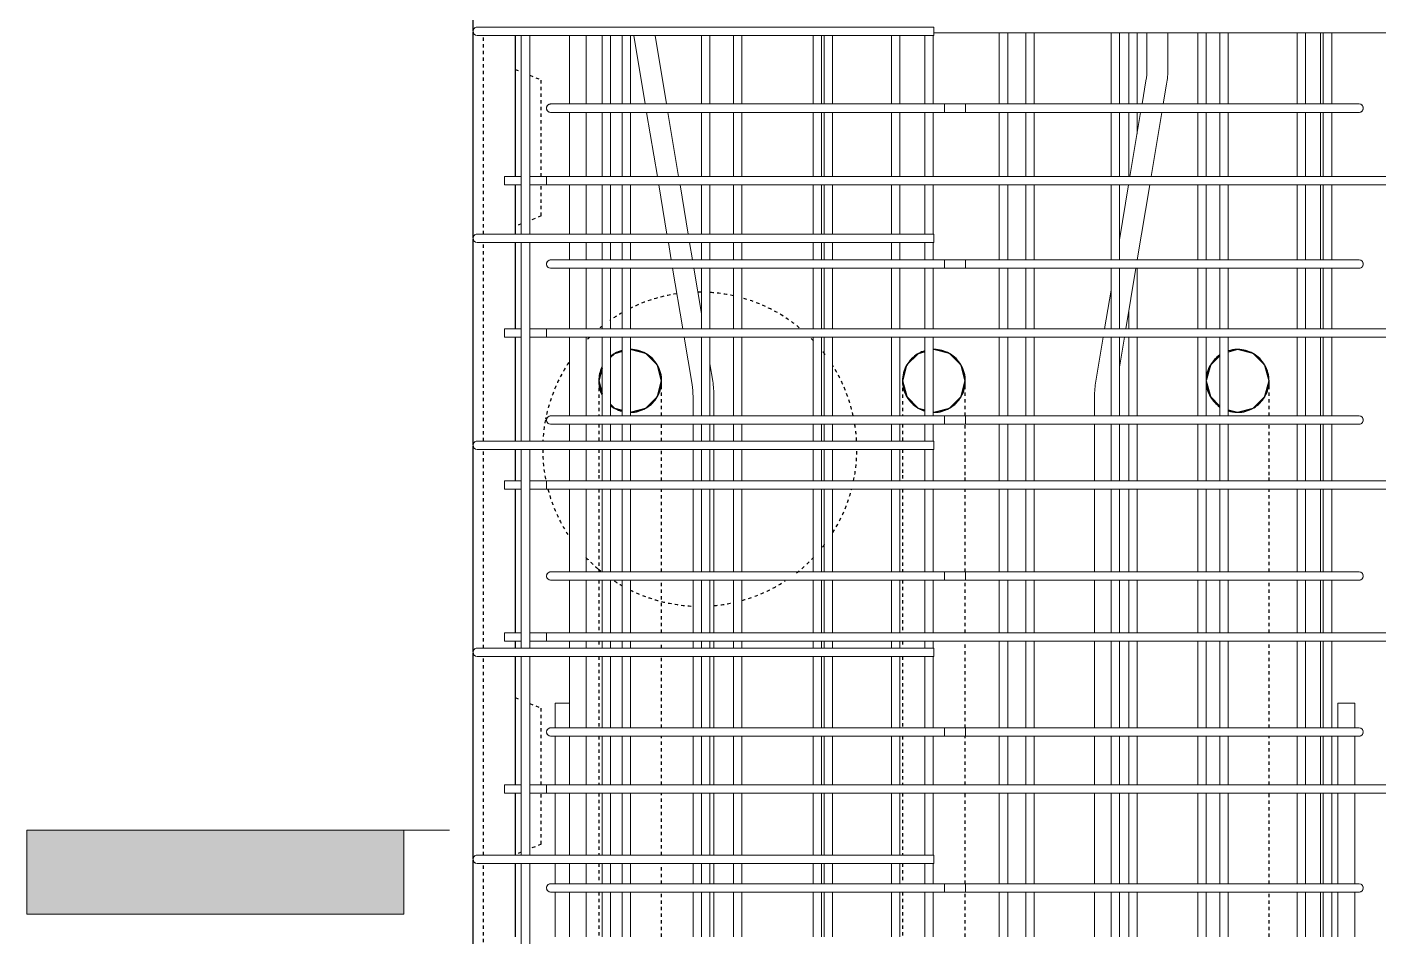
# Model space of a CAD drawing. Header units: millimetres. Extents: x -14563 to 6741, y -2784 to 21137.
# Drawn here: x -13320 to -12029, y -776 to 93 of the extents above; entities that cross this region are included whole.
import ezdxf

# ---------------------------------------------------------------- set-up
doc = ezdxf.new("R2010")
doc.units = ezdxf.units.MM
doc.linetypes.add('Dash', pattern=[6.36, 3.18, -3.18])
for name, color, linetype, lineweight in [('A-WALL', 113, 'Continuous', 25), ('A-WALL-HDLN', 110, 'Dash', 25), ('G-ANNO-SYMB', 111, 'Continuous', 9), ('S-RBAR', 171, 'Continuous', 18)]:
    doc.layers.add(name, color=color, linetype=linetype, lineweight=lineweight)

# ---------------------------------------------------------------- blocks, each defined once
blk = doc.blocks.new('Detail View - M_Section Tail - Filled Horizontal-14034-Elevation Front Copy 1')
at = {"layer": 'G-ANNO-SYMB'}
blk.add_hatch(color=256, dxfattribs=at).paths.add_polyline_path([(-11772.8, -1498), (-11692.8, -1498), (-11692.8, -1858), (-11772.8, -1858)])
for p, q in [((-11772.8, -1498), (-11772.8, -1858)), ((-11692.8, -1498), (-11772.8, -1498)), ((-11692.8, -1858), (-11692.8, -1498)), ((-11772.8, -1858), (-11692.8, -1858))]:
    blk.add_line(p, q, dxfattribs=at)

msp = doc.modelspace()

# ---------------------------------------------------------------- linework, layer by layer
at = {"layer": 'A-WALL'}
for p, q in [((-12893.80383, 89.45176), (-12893.80383, 286.17324)), ((-12893.80383, -108.25657), (-12893.80383, 88.4649)), ((-12853.80383, 84.95833), (-12853.80383, -49.9)), ((-12853.80383, -57.9), (-12853.80383, -104.75)), ((-12893.80383, -305.9649), (-12893.80383, -109.24343)), ((-12853.80383, -112.75), (-12853.80383, -195.13333)), ((-12853.80383, -203.13333), (-12853.80383, -302.45833)), ((-12453.80383, -215), (-12454.36728, -215.15138)), ((-12163.80383, -215), (-12172.78988, -217.4142)), ((-12770.5941, -232.95715), (-12773.80383, -245)), ((-12773.80383, -245), (-12770.5941, -256.94712)), ((-12454.36728, -274.84982), (-12453.80383, -275)), ((-12172.78988, -272.60499), (-12163.80383, -275)), ((-12893.80383, -503.67324), (-12893.80383, -306.95176)), ((-12853.80383, -310.45833), (-12853.80383, -340.36667)), ((-12853.80383, -348.36667), (-12853.80383, -485.6)), ((-12853.80383, -493.6), (-12853.80383, -500.16667)), ((-12893.80383, -701.38157), (-12893.80383, -504.6601)), ((-12853.80383, -508.16667), (-12853.80383, -630.83333)), ((-12853.80383, -638.83333), (-12853.80383, -697.875)), ((-12893.80383, -899.0899), (-12893.80383, -702.36843)), ((-12853.80383, -705.875), (-12853.80383, -776.06667))]:
    msp.add_line(p, q, dxfattribs=at)
at = {"layer": 'A-WALL', "flags": 128}
for points in [[(-12751.44469, -217.0528), (-12758.83834, -219.03919), (-12762.5941, -222.80996)], [(-12713.80383, -245), (-12717.84302, -229.96549), (-12728.87292, -218.97947), (-12743.44469, -215.09572)], [(-12462.36728, -217.30067), (-12468.83834, -219.03919), (-12479.82436, -230.06909), (-12483.80383, -245)], [(-12423.80383, -245), (-12427.84302, -229.96549), (-12438.87292, -218.97947), (-12453.80383, -215)], [(-12133.80383, -245), (-12137.84302, -229.96549), (-12148.87292, -218.97947), (-12163.80383, -215)], [(-12180.78988, -220.99852), (-12189.82436, -230.06909), (-12193.71654, -244.67248)], [(-12743.44469, -274.90351), (-12728.76932, -270.96081), (-12717.7833, -259.93091), (-12713.80383, -245)], [(-12713.80383, -250.06082), (-12713.80383, -245.13838), (-12713.80383, -245)], [(-12483.80383, -245), (-12479.76464, -260.03451), (-12468.73474, -271.02053), (-12462.36728, -272.71762)], [(-12453.80383, -275), (-12438.76932, -270.96081), (-12427.7833, -259.93091), (-12423.80383, -245)], [(-12423.80383, -250.06082), (-12423.80383, -245.13838), (-12423.80383, -245)], [(-12163.80383, -275), (-12148.76932, -270.96081), (-12137.7833, -259.93091), (-12133.80383, -245)], [(-12133.80383, -250.06082), (-12133.80383, -245.13838), (-12133.80383, -245)], [(-12193.71654, -245.32492), (-12189.76464, -260.03451), (-12180.78988, -268.97357)], [(-12762.5941, -267.17652), (-12758.73474, -271.02053), (-12751.44469, -272.96351)]]:
    msp.add_lwpolyline(points, dxfattribs=at)
at = {"layer": 'A-WALL'}
for centre, start, end in [((-12743.80383, -245), 120.83030229, 129.15052516), ((-12743.80383, -245), 105, 119.42229601), ((-12743.80383, -245), 61.01869337, 89.30620178), ((-12743.80383, -245), 30.83105155, 59.6045335), ((-12453.80383, -245), 120.83030229, 149.6053058), ((-12453.80383, -245), 106.65619028, 119.42229601), ((-12453.80383, -245), 90.72252687, 91.08851043), ((-12453.80383, -245), 61.01869337, 89.26639009), ((-12453.80383, -245), 30.83105155, 59.6045335), ((-12163.80383, -245), 90.72252687, 107.53227696), ((-12163.80383, -245), 61.01869337, 89.26639009), ((-12163.80383, -245), 30.83105155, 59.6045335), ((-12743.80383, -245), 154.05158202, 179.61937532), ((-12743.80383, -245), 0.3777518, 29.77056829), ((-12453.80383, -245), 150.6727618, 179.61937532), ((-12453.80383, -245), 0.3777518, 29.77056829), ((-12163.80383, -245), 150.6727618, 178.71906735), ((-12163.80383, -245), 124.79473751, 149.6053058), ((-12163.80383, -245), 0.3777518, 29.77056829), ((-12743.80383, -245), 180.42457698, 205.94841798), ((-12743.80383, -245), 330.71898335, 359.57221129), ((-12453.80383, -245), 180.42457698, 209.72326815), ((-12453.80383, -245), 330.71898335, 359.57221129), ((-12163.80383, -245), 330.71898335, 359.57221129), ((-12163.80383, -245), 181.28093265, 209.72326815), ((-12743.80383, -245), 230.84947484, 239.62313313), ((-12743.80383, -245), 300.81202935, 329.6241405), ((-12453.80383, -245), 210.81300667, 239.62313313), ((-12453.80383, -245), 300.81202935, 329.6241405), ((-12163.80383, -245), 210.81300667, 235.20526249), ((-12163.80383, -245), 300.81202935, 329.6241405), ((-12743.80383, -245), 241.01713814, 255), ((-12743.80383, -245), 270.69379822, 299.42390155), ((-12453.80383, -245), 241.01713814, 253.34380972), ((-12453.80383, -245), 268.91148957, 269.26797703), ((-12453.80383, -245), 270.72093746, 299.42390155), ((-12163.80383, -245), 252.46772304, 269.26797703), ((-12163.80383, -245), 270.72093746, 299.42390155)]:
    msp.add_arc(centre, 30, start, end, dxfattribs=at)
at = {"layer": 'A-WALL-HDLN'}
for p, q in [((-12883.80125, -104.75), (-12883.80125, 84.95833)), ((-12853.75422, 52.48016), (-12847.80383, 50.1)), ((-12839.80383, 46.9), (-12828.80383, 42.5)), ((-12828.80383, -49.9), (-12828.80383, 42.5)), ((-12828.80383, -87.5), (-12828.80383, -57.9)), ((-12828.80383, -87.5), (-12839.80383, -91.9)), ((-12847.80383, -95.1), (-12853.75422, -97.48016)), ((-12883.80125, -302.45833), (-12883.80125, -112.75)), ((-12773.80383, -286.42424), (-12773.80383, -302.45833)), ((-12713.80383, -302.45833), (-12713.80383, -286.42424)), ((-12483.80383, -286.42424), (-12483.80383, -302.45833)), ((-12883.80125, -500.16667), (-12883.80125, -310.45833)), ((-12713.80383, -340.36667), (-12713.80383, -310.45833)), ((-12773.80383, -335), (-12773.80383, -340.36667)), ((-12483.80383, -335), (-12483.80383, -340.36667)), ((-12423.80383, -340.36667), (-12423.80383, -335)), ((-12133.80383, -340.36667), (-12133.80383, -335)), ((-12773.80383, -348.36667), (-12773.80383, -427.36364)), ((-12713.80383, -427.36364), (-12713.80383, -348.36667)), ((-12483.80383, -348.36667), (-12483.80383, -427.36364)), ((-12423.80383, -427.36364), (-12423.80383, -348.36667)), ((-12133.80383, -427.36364), (-12133.80383, -348.36667)), ((-12773.80383, -435.36364), (-12773.80383, -485.6)), ((-12713.80383, -485.6), (-12713.80383, -435.36364)), ((-12483.80383, -435.36364), (-12483.80383, -485.6)), ((-12423.80383, -485.6), (-12423.80383, -435.36364)), ((-12133.80383, -485.6), (-12133.80383, -435.36364)), ((-12773.80383, -493.6), (-12773.80383, -500.16667)), ((-12713.80383, -500.16667), (-12713.80383, -493.6)), ((-12483.80383, -493.6), (-12483.80383, -500.16667)), ((-12423.80383, -576.30303), (-12423.80383, -493.6)), ((-12133.80383, -576.30303), (-12133.80383, -493.6)), ((-12883.80125, -697.875), (-12883.80125, -508.16667)), ((-12773.80383, -508.16667), (-12773.80383, -576.30303)), ((-12713.80383, -576.30303), (-12713.80383, -508.16667)), ((-12483.80383, -508.16667), (-12483.80383, -576.30303)), ((-12853.75422, -547.51984), (-12847.80383, -549.9)), ((-12839.80383, -553.1), (-12828.80383, -557.5)), ((-12828.80383, -630.83333), (-12828.80383, -557.5)), ((-12773.80383, -584.30303), (-12773.80383, -630.83333)), ((-12713.80383, -630.83333), (-12713.80383, -584.30303)), ((-12483.80383, -584.30303), (-12483.80383, -630.83333)), ((-12423.80383, -630.83333), (-12423.80383, -584.30303)), ((-12133.80383, -630.83333), (-12133.80383, -584.30303)), ((-12828.80383, -687.5), (-12828.80383, -638.83333)), ((-12773.80383, -638.83333), (-12773.80383, -697.875)), ((-12713.80383, -697.875), (-12713.80383, -638.83333)), ((-12483.80383, -638.83333), (-12483.80383, -697.875)), ((-12423.80383, -725.24242), (-12423.80383, -638.83333)), ((-12133.80383, -725.24242), (-12133.80383, -638.83333)), ((-12847.80383, -695.1), (-12853.75422, -697.48016)), ((-12828.80383, -687.5), (-12839.80383, -691.9)), ((-12883.80125, -895.58333), (-12883.80125, -705.875)), ((-12773.80383, -705.875), (-12773.80383, -725.24242)), ((-12713.80383, -725.24242), (-12713.80383, -705.875)), ((-12483.80383, -705.875), (-12483.80383, -725.24242)), ((-12773.80383, -733.24242), (-12773.80383, -776.06667)), ((-12713.80383, -776.06667), (-12713.80383, -733.24242)), ((-12483.80383, -733.24242), (-12483.80383, -776.06667)), ((-12423.80383, -776.06667), (-12423.80383, -733.24242)), ((-12133.80383, -776.06667), (-12133.80383, -733.24242))]:
    msp.add_line(p, q, dxfattribs=at)
at = {"layer": 'A-WALL-HDLN', "flags": 128}
for points in [[(-12773.80383, -245.38007), (-12773.80383, -249.10169), (-12773.80383, -261.03291), (-12773.80383, -278.42424)], [(-12713.80383, -278.42424), (-12713.80383, -263.98882), (-12713.80383, -250.72272), (-12713.80383, -250.06314)], [(-12483.80383, -245.38007), (-12483.80383, -249.10169), (-12483.80383, -261.03291), (-12483.80383, -278.42424)], [(-12423.80383, -278.42424), (-12423.80383, -263.98882), (-12423.80383, -250.72272), (-12423.80383, -250.06314)], [(-12133.80383, -278.42424), (-12133.80383, -263.98882), (-12133.80383, -250.72272), (-12133.80383, -250.06314)], [(-12423.80383, -335), (-12423.80383, -308.13961), (-12423.80383, -286.42424)], [(-12133.80383, -335), (-12133.80383, -308.13961), (-12133.80383, -286.42424)], [(-12773.80383, -310.45833), (-12773.80383, -330.01104), (-12773.80383, -335)], [(-12483.80383, -310.45833), (-12483.80383, -330.01104), (-12483.80383, -335)]]:
    msp.add_lwpolyline(points, dxfattribs=at)
at = {"layer": 'A-WALL-HDLN'}
for start, end in [(98.34886564, 116.29030474), (90, 90.68307255), (89.37771273, 90), (77.51783709, 86.28675009), (50.68055713, 74.38496053), (119.60731623, 124.92612048), (128.78886217, 129.31944287), (134.35346586, 136.47625289), (43.59518774, 45.64653414), (37.07183284, 38.56116475), (146.54429887, 168.85791136), (12.28756996, 32.03780985), (169.25791136, 176.99848969), (3.00151031, 9.19660732), (180.08945233, 191.64514497), (348.35485503, 359.91054767), (194.73610761, 213.45570113), (327.96219015, 345.26389239), (321.43883525, 322.92816716), (223.52374711, 229.63739034), (229.68529739, 231.21113783), (308.03366381, 316.40481226), (237.00035919, 240.39268377), (285.61503947, 302.99964081), (243.70969526, 255.91229355), (255.95062873, 267.52257106), (275.24997767, 282.48216291)]:
    msp.add_arc((-12677.39177, -310.22681), 150, start, end, dxfattribs=at)
at = {"layer": 'G-ANNO-SYMB'}
msp.add_line((-12916.41738, -674.17605), (-12959.78395, -674.17605), dxfattribs=at)
at = {"layer": 'S-RBAR'}
for p, q in [((-12889.86879, 92.95833), (-12869.86879, 92.95833)), ((-12453.86675, 92.95833), (-12869.86879, 92.95833)), ((-12453.86675, 92.95833), (-12453.86675, 84.95833)), ((-12889.86879, 84.95833), (-12869.86879, 84.95833)), ((-12453.86675, 84.95833), (-12869.86879, 84.95833)), ((-12847.80383, -104.75), (-12847.80383, 84.95833)), ((-12839.80383, -104.75), (-12839.80383, 84.95833)), ((-12801.80383, 19.45455), (-12801.80383, 84.95833)), ((-12785.80383, 19.45455), (-12785.80383, 84.95833)), ((-12770.5941, 19.45455), (-12770.5941, 84.95833)), ((-12762.5941, 19.45455), (-12762.5941, 84.95833)), ((-12751.44469, 19.45455), (-12751.44469, 84.95833)), ((-12743.44469, 19.45455), (-12743.44469, 84.95833)), ((-12740.33855, 84.95833), (-12729.42125, 19.45455)), ((-12720.06268, 84.95833), (-12709.14538, 19.45455)), ((-12675.78117, 19.45455), (-12675.78117, 84.95833)), ((-12667.78117, 19.45455), (-12667.78117, 84.95833)), ((-12645.08556, 19.45455), (-12645.08556, 84.95833)), ((-12637.08556, 19.45455), (-12637.08556, 84.95833)), ((-12569.09325, 19.45455), (-12569.09325, 84.95833)), ((-12561.09325, 19.45455), (-12561.09325, 84.95833)), ((-12558.72642, 19.45455), (-12558.72642, 84.95833)), ((-12550.72642, 19.45455), (-12550.72642, 84.95833)), ((-12494.28032, 19.45455), (-12494.28032, 84.95833)), ((-12486.28032, 19.45455), (-12486.28032, 84.95833)), ((-12462.36728, 19.45455), (-12462.36728, 84.95833)), ((-12454.36728, 19.45455), (-12454.36728, 84.95833)), ((-11965.80383, 87.33333), (-12453.86675, 87.33333)), ((-12391.34239, 19.45455), (-12391.34239, 87.33333)), ((-12383.34239, 19.45455), (-12383.34239, 87.33333)), ((-12366.00815, 19.45455), (-12366.00815, 87.33333)), ((-12358.00815, 19.45455), (-12358.00815, 87.33333)), ((-12284.65446, 19.45455), (-12284.65446, 87.33333)), ((-12276.65446, 19.45455), (-12276.65446, 87.33333)), ((-12267.75631, 19.45455), (-12267.75631, 87.33333)), ((-12259.75631, 19.45455), (-12259.75631, 87.33333)), ((-12250.36633, 87.33333), (-12250.36633, 53.19863)), ((-12230.36633, 87.33333), (-12230.36633, 53.19863)), ((-12201.71654, 19.45455), (-12201.71654, 87.33333)), ((-12193.71654, 19.45455), (-12193.71654, 87.33333)), ((-12180.78988, 19.45455), (-12180.78988, 87.33333)), ((-12172.78988, 19.45455), (-12172.78988, 87.33333)), ((-12106.90361, 19.45455), (-12106.90361, 87.33333)), ((-12098.90361, 19.45455), (-12098.90361, 87.33333)), ((-12084.55383, 19.45455), (-12084.55383, 87.33333)), ((-12081.93074, 19.45455), (-12081.93074, 87.33333)), ((-12073.93074, 19.45455), (-12073.93074, 87.33333)), ((-12251.31876, 41.6907), (-12255.02478, 19.45455)), ((-12231.59088, 38.40272), (-12234.74891, 19.45455)), ((-12819.76423, 19.45455), (-12783.76423, 19.45455)), ((-12423.76423, 19.45455), (-12783.76423, 19.45455)), ((-12443.80383, 19.45455), (-12083.80383, 19.45455)), ((-12443.80383, 11.45455), (-12443.80383, 19.45455)), ((-12423.76423, 19.45455), (-12423.76423, 11.45455)), ((-12047.80383, 19.45455), (-12083.80383, 19.45455)), ((-12819.76423, 11.45455), (-12783.76423, 11.45455)), ((-12801.80383, -49.9), (-12801.80383, 11.45455)), ((-12785.80383, -49.9), (-12785.80383, 11.45455)), ((-12423.76423, 11.45455), (-12783.76423, 11.45455)), ((-12770.5941, -49.9), (-12770.5941, 11.45455)), ((-12762.5941, -49.9), (-12762.5941, 11.45455)), ((-12751.44469, -49.9), (-12751.44469, 11.45455)), ((-12743.44469, -49.9), (-12743.44469, 11.45455)), ((-12728.08792, 11.45455), (-12717.86216, -49.9)), ((-12707.81205, 11.45455), (-12697.58629, -49.9)), ((-12675.78117, -49.9), (-12675.78117, 11.45455)), ((-12667.78117, -49.9), (-12667.78117, 11.45455)), ((-12645.08556, -49.9), (-12645.08556, 11.45455)), ((-12637.08556, -49.9), (-12637.08556, 11.45455)), ((-12569.09325, -49.9), (-12569.09325, 11.45455)), ((-12561.09325, -49.9), (-12561.09325, 11.45455)), ((-12558.72642, -49.9), (-12558.72642, 11.45455)), ((-12550.72642, -49.9), (-12550.72642, 11.45455)), ((-12494.28032, -49.9), (-12494.28032, 11.45455)), ((-12486.28032, -49.9), (-12486.28032, 11.45455)), ((-12462.36728, -49.9), (-12462.36728, 11.45455)), ((-12454.36728, -49.9), (-12454.36728, 11.45455)), ((-12443.80383, 11.45455), (-12083.80383, 11.45455)), ((-12391.34239, -49.9), (-12391.34239, 11.45455)), ((-12383.34239, -49.9), (-12383.34239, 11.45455)), ((-12366.00815, -49.9), (-12366.00815, 11.45455)), ((-12358.00815, -49.9), (-12358.00815, 11.45455)), ((-12284.65446, -49.9), (-12284.65446, 11.45455)), ((-12276.65446, -49.9), (-12276.65446, 11.45455)), ((-12267.75631, -49.9), (-12267.75631, 11.45455)), ((-12256.35811, 11.45455), (-12266.58387, -49.9)), ((-12259.75631, -8.93465), (-12259.75631, 11.45455)), ((-12236.08224, 11.45455), (-12246.308, -49.9)), ((-12201.71654, -49.9), (-12201.71654, 11.45455)), ((-12193.71654, -49.9), (-12193.71654, 11.45455)), ((-12180.78988, -49.9), (-12180.78988, 11.45455)), ((-12172.78988, -49.9), (-12172.78988, 11.45455)), ((-12106.90361, -49.9), (-12106.90361, 11.45455)), ((-12098.90361, -49.9), (-12098.90361, 11.45455)), ((-12084.55383, -49.9), (-12084.55383, 11.45455)), ((-12047.80383, 11.45455), (-12083.80383, 11.45455)), ((-12081.93074, -49.9), (-12081.93074, 11.45455)), ((-12073.93074, -49.9), (-12073.93074, 11.45455)), ((-12847.80383, -49.9), (-12863.80383, -49.9)), ((-12863.80383, -49.9), (-12863.80383, -57.9)), ((-12823.80383, -49.9), (-12839.80383, -49.9)), ((-11956.20983, -49.9), (-12823.80383, -49.9)), ((-12823.80383, -49.9), (-12823.80383, -57.9)), ((-12847.80383, -57.9), (-12863.80383, -57.9)), ((-12823.80383, -57.9), (-12839.80383, -57.9)), ((-11954.87649, -57.9), (-12823.80383, -57.9)), ((-12801.80383, -104.75), (-12801.80383, -57.9)), ((-12785.80383, -104.75), (-12785.80383, -57.9)), ((-12770.5941, -104.75), (-12770.5941, -57.9)), ((-12762.5941, -104.75), (-12762.5941, -57.9)), ((-12751.44469, -104.75), (-12751.44469, -57.9)), ((-12743.44469, -104.75), (-12743.44469, -57.9)), ((-12716.52883, -57.9), (-12708.7205, -104.75)), ((-12696.25295, -57.9), (-12688.44462, -104.75)), ((-12675.78117, -104.75), (-12675.78117, -57.9)), ((-12667.78117, -104.75), (-12667.78117, -57.9)), ((-12645.08556, -104.75), (-12645.08556, -57.9)), ((-12637.08556, -104.75), (-12637.08556, -57.9)), ((-12569.09325, -104.75), (-12569.09325, -57.9)), ((-12561.09325, -104.75), (-12561.09325, -57.9)), ((-12558.72642, -104.75), (-12558.72642, -57.9)), ((-12550.72642, -104.75), (-12550.72642, -57.9)), ((-12494.28032, -104.75), (-12494.28032, -57.9)), ((-12486.28032, -104.75), (-12486.28032, -57.9)), ((-12462.36728, -104.75), (-12462.36728, -57.9)), ((-12454.36728, -104.75), (-12454.36728, -57.9)), ((-12391.34239, -129.48485), (-12391.34239, -57.9)), ((-12383.34239, -129.48485), (-12383.34239, -57.9)), ((-12366.00815, -129.48485), (-12366.00815, -57.9)), ((-12358.00815, -129.48485), (-12358.00815, -57.9)), ((-12284.65446, -129.48485), (-12284.65446, -57.9)), ((-12276.65446, -129.48485), (-12276.65446, -57.9)), ((-12267.91721, -57.9), (-12276.65446, -110.32355)), ((-12247.64133, -57.9), (-12259.57214, -129.48485)), ((-12201.71654, -129.48485), (-12201.71654, -57.9)), ((-12193.71654, -129.48485), (-12193.71654, -57.9)), ((-12180.78988, -129.48485), (-12180.78988, -57.9)), ((-12172.78988, -129.48485), (-12172.78988, -57.9)), ((-12106.90361, -129.48485), (-12106.90361, -57.9)), ((-12098.90361, -129.48485), (-12098.90361, -57.9)), ((-12084.55383, -129.48485), (-12084.55383, -57.9)), ((-12081.93074, -129.48485), (-12081.93074, -57.9)), ((-12073.93074, -129.48485), (-12073.93074, -57.9)), ((-12889.86879, -104.75), (-12869.86879, -104.75)), ((-12889.86879, -112.75), (-12869.86879, -112.75)), ((-12453.86675, -104.75), (-12869.86879, -104.75)), ((-12453.86675, -112.75), (-12869.86879, -112.75)), ((-12847.80383, -302.45833), (-12847.80383, -112.75)), ((-12839.80383, -302.45833), (-12839.80383, -112.75)), ((-12801.80383, -129.48485), (-12801.80383, -112.75)), ((-12785.80383, -129.48485), (-12785.80383, -112.75)), ((-12770.5941, -129.48485), (-12770.5941, -112.75)), ((-12762.5941, -129.48485), (-12762.5941, -112.75)), ((-12751.44469, -129.48485), (-12751.44469, -112.75)), ((-12743.44469, -129.48485), (-12743.44469, -112.75)), ((-12707.38716, -112.75), (-12704.59802, -129.48485)), ((-12687.11129, -112.75), (-12684.32215, -129.48485)), ((-12675.78117, -129.48485), (-12675.78117, -112.75)), ((-12667.78117, -129.48485), (-12667.78117, -112.75)), ((-12645.08556, -129.48485), (-12645.08556, -112.75)), ((-12637.08556, -129.48485), (-12637.08556, -112.75)), ((-12569.09325, -129.48485), (-12569.09325, -112.75)), ((-12561.09325, -129.48485), (-12561.09325, -112.75)), ((-12558.72642, -129.48485), (-12558.72642, -112.75)), ((-12550.72642, -129.48485), (-12550.72642, -112.75)), ((-12494.28032, -129.48485), (-12494.28032, -112.75)), ((-12486.28032, -129.48485), (-12486.28032, -112.75)), ((-12462.36728, -129.48485), (-12462.36728, -112.75)), ((-12454.36728, -129.48485), (-12454.36728, -112.75)), ((-12453.86675, -104.75), (-12453.86675, -112.75)), ((-12819.76423, -129.48485), (-12783.76423, -129.48485)), ((-12819.76423, -137.48485), (-12783.76423, -137.48485)), ((-12801.80383, -195.13333), (-12801.80383, -137.48485)), ((-12785.80383, -195.13333), (-12785.80383, -137.48485)), ((-12423.76423, -129.48485), (-12783.76423, -129.48485)), ((-12423.76423, -137.48485), (-12783.76423, -137.48485)), ((-12770.5941, -195.13333), (-12770.5941, -137.48485)), ((-12762.5941, -195.13333), (-12762.5941, -137.48485)), ((-12751.44469, -195.13333), (-12751.44469, -137.48485)), ((-12743.44469, -195.13333), (-12743.44469, -137.48485)), ((-12703.26469, -137.48485), (-12693.65661, -195.13333)), ((-12682.98881, -137.48485), (-12675.78117, -180.73068)), ((-12675.78117, -195.13333), (-12675.78117, -137.48485)), ((-12667.78117, -195.13333), (-12667.78117, -137.48485)), ((-12645.08556, -195.13333), (-12645.08556, -137.48485)), ((-12637.08556, -195.13333), (-12637.08556, -137.48485)), ((-12569.09325, -195.13333), (-12569.09325, -137.48485)), ((-12561.09325, -195.13333), (-12561.09325, -137.48485)), ((-12558.72642, -195.13333), (-12558.72642, -137.48485)), ((-12550.72642, -195.13333), (-12550.72642, -137.48485)), ((-12494.28032, -195.13333), (-12494.28032, -137.48485)), ((-12486.28032, -195.13333), (-12486.28032, -137.48485)), ((-12462.36728, -195.13333), (-12462.36728, -137.48485)), ((-12454.36728, -195.13333), (-12454.36728, -137.48485)), ((-12443.80383, -129.48485), (-12083.80383, -129.48485)), ((-12443.80383, -137.48485), (-12443.80383, -129.48485)), ((-12443.80383, -137.48485), (-12083.80383, -137.48485)), ((-12423.76423, -129.48485), (-12423.76423, -137.48485)), ((-12391.34239, -195.13333), (-12391.34239, -137.48485)), ((-12383.34239, -195.13333), (-12383.34239, -137.48485)), ((-12366.00815, -195.13333), (-12366.00815, -137.48485)), ((-12358.00815, -195.13333), (-12358.00815, -137.48485)), ((-12284.65446, -195.13333), (-12284.65446, -137.48485)), ((-12276.65446, -195.13333), (-12276.65446, -137.48485)), ((-12260.90547, -137.48485), (-12270.51355, -195.13333)), ((-12259.75631, -195.13333), (-12259.75631, -137.48485)), ((-12201.71654, -195.13333), (-12201.71654, -137.48485)), ((-12193.71654, -195.13333), (-12193.71654, -137.48485)), ((-12180.78988, -195.13333), (-12180.78988, -137.48485)), ((-12172.78988, -195.13333), (-12172.78988, -137.48485)), ((-12106.90361, -195.13333), (-12106.90361, -137.48485)), ((-12098.90361, -195.13333), (-12098.90361, -137.48485)), ((-12084.55383, -195.13333), (-12084.55383, -137.48485)), ((-12047.80383, -129.48485), (-12083.80383, -129.48485)), ((-12047.80383, -137.48485), (-12083.80383, -137.48485)), ((-12081.93074, -195.13333), (-12081.93074, -137.48485)), ((-12073.93074, -195.13333), (-12073.93074, -137.48485)), ((-12284.65446, -158.32355), (-12290.78943, -195.13333)), ((-12267.75631, -195.13333), (-12267.75631, -178.5899)), ((-12847.80383, -195.13333), (-12863.80383, -195.13333)), ((-12863.80383, -195.13333), (-12863.80383, -203.13333)), ((-12847.80383, -203.13333), (-12863.80383, -203.13333)), ((-12823.80383, -195.13333), (-12839.80383, -195.13333)), ((-12823.80383, -203.13333), (-12839.80383, -203.13333)), ((-11932.00427, -195.13333), (-12823.80383, -195.13333)), ((-12823.80383, -195.13333), (-12823.80383, -203.13333)), ((-11930.98009, -203.13333), (-12823.80383, -203.13333)), ((-12801.80383, -278.42424), (-12801.80383, -203.13333)), ((-12785.80383, -278.42424), (-12785.80383, -203.13333)), ((-12770.5941, -278.42424), (-12770.5941, -203.13333)), ((-12762.5941, -278.42424), (-12762.5941, -203.13333)), ((-12751.44469, -278.42424), (-12751.44469, -203.13333)), ((-12743.44469, -278.42424), (-12743.44469, -203.13333)), ((-12692.32327, -203.13333), (-12684.75626, -248.53545)), ((-12675.78117, -278.42424), (-12675.78117, -203.13333)), ((-12667.78117, -278.42424), (-12667.78117, -203.13333)), ((-12645.08556, -278.42424), (-12645.08556, -203.13333)), ((-12637.08556, -278.42424), (-12637.08556, -203.13333)), ((-12569.09325, -278.42424), (-12569.09325, -203.13333)), ((-12561.09325, -278.42424), (-12561.09325, -203.13333)), ((-12558.72642, -278.42424), (-12558.72642, -203.13333)), ((-12550.72642, -278.42424), (-12550.72642, -203.13333)), ((-12494.28032, -278.42424), (-12494.28032, -203.13333)), ((-12486.28032, -278.42424), (-12486.28032, -203.13333)), ((-12462.36728, -278.42424), (-12462.36728, -203.13333)), ((-12454.36728, -278.42424), (-12454.36728, -203.13333)), ((-12391.34239, -278.42424), (-12391.34239, -203.13333)), ((-12383.34239, -278.42424), (-12383.34239, -203.13333)), ((-12366.00815, -278.42424), (-12366.00815, -203.13333)), ((-12358.00815, -278.42424), (-12358.00815, -203.13333)), ((-12292.12276, -203.13333), (-12299.14178, -245.24747)), ((-12284.65446, -278.42424), (-12284.65446, -203.13333)), ((-12276.65446, -278.42424), (-12276.65446, -203.13333)), ((-12271.84689, -203.13333), (-12276.65446, -231.9788)), ((-12267.75631, -278.42424), (-12267.75631, -203.13333)), ((-12259.75631, -278.42424), (-12259.75631, -203.13333)), ((-12201.71654, -278.42424), (-12201.71654, -203.13333)), ((-12193.71654, -278.42424), (-12193.71654, -203.13333)), ((-12180.78988, -278.42424), (-12180.78988, -203.13333)), ((-12172.78988, -278.42424), (-12172.78988, -203.13333)), ((-12106.90361, -278.42424), (-12106.90361, -203.13333)), ((-12098.90361, -278.42424), (-12098.90361, -203.13333)), ((-12084.55383, -278.42424), (-12084.55383, -203.13333)), ((-12081.93074, -278.42424), (-12081.93074, -203.13333)), ((-12073.93074, -278.42424), (-12073.93074, -203.13333)), ((-12667.78117, -228.73068), (-12665.02838, -245.24747)), ((-12683.80383, -260.04338), (-12683.80383, -278.42424)), ((-12663.80383, -260.04338), (-12663.80383, -278.42424)), ((-12300.36633, -260.04338), (-12300.36633, -278.42424)), ((-12819.76423, -278.42424), (-12783.76423, -278.42424)), ((-12423.76423, -278.42424), (-12783.76423, -278.42424)), ((-12443.80383, -278.42424), (-12083.80383, -278.42424)), ((-12443.80383, -286.42424), (-12443.80383, -278.42424)), ((-12423.76423, -278.42424), (-12423.76423, -286.42424)), ((-12047.80383, -278.42424), (-12083.80383, -278.42424)), ((-12819.76423, -286.42424), (-12783.76423, -286.42424)), ((-12801.80383, -302.45833), (-12801.80383, -286.42424)), ((-12785.80383, -302.45833), (-12785.80383, -286.42424)), ((-12423.76423, -286.42424), (-12783.76423, -286.42424)), ((-12770.5941, -302.45833), (-12770.5941, -286.42424)), ((-12762.5941, -302.45833), (-12762.5941, -286.42424)), ((-12751.44469, -302.45833), (-12751.44469, -286.42424)), ((-12743.44469, -302.45833), (-12743.44469, -286.42424)), ((-12683.80383, -286.42424), (-12683.80383, -302.45833)), ((-12675.78117, -302.45833), (-12675.78117, -286.42424)), ((-12667.78117, -302.45833), (-12667.78117, -286.42424)), ((-12663.80383, -286.42424), (-12663.80383, -302.45833)), ((-12645.08556, -302.45833), (-12645.08556, -286.42424)), ((-12637.08556, -302.45833), (-12637.08556, -286.42424)), ((-12569.09325, -302.45833), (-12569.09325, -286.42424)), ((-12561.09325, -302.45833), (-12561.09325, -286.42424)), ((-12558.72642, -302.45833), (-12558.72642, -286.42424)), ((-12550.72642, -302.45833), (-12550.72642, -286.42424)), ((-12494.28032, -302.45833), (-12494.28032, -286.42424)), ((-12486.28032, -302.45833), (-12486.28032, -286.42424)), ((-12462.36728, -302.45833), (-12462.36728, -286.42424)), ((-12454.36728, -302.45833), (-12454.36728, -286.42424)), ((-12443.80383, -286.42424), (-12083.80383, -286.42424)), ((-12391.34239, -340.36667), (-12391.34239, -286.42424)), ((-12383.34239, -340.36667), (-12383.34239, -286.42424)), ((-12366.00815, -340.36667), (-12366.00815, -286.42424)), ((-12358.00815, -340.36667), (-12358.00815, -286.42424)), ((-12300.36633, -286.42424), (-12300.36633, -340.36667)), ((-12284.65446, -340.36667), (-12284.65446, -286.42424)), ((-12276.65446, -340.36667), (-12276.65446, -286.42424)), ((-12267.75631, -340.36667), (-12267.75631, -286.42424)), ((-12259.75631, -340.36667), (-12259.75631, -286.42424)), ((-12201.71654, -340.36667), (-12201.71654, -286.42424)), ((-12193.71654, -340.36667), (-12193.71654, -286.42424)), ((-12180.78988, -340.36667), (-12180.78988, -286.42424)), ((-12172.78988, -340.36667), (-12172.78988, -286.42424)), ((-12106.90361, -340.36667), (-12106.90361, -286.42424)), ((-12098.90361, -340.36667), (-12098.90361, -286.42424)), ((-12084.55383, -340.36667), (-12084.55383, -286.42424)), ((-12047.80383, -286.42424), (-12083.80383, -286.42424)), ((-12081.93074, -340.36667), (-12081.93074, -286.42424)), ((-12073.93074, -340.36667), (-12073.93074, -286.42424)), ((-12889.86879, -302.45833), (-12869.86879, -302.45833)), ((-12453.86675, -302.45833), (-12869.86879, -302.45833)), ((-12453.86675, -302.45833), (-12453.86675, -310.45833)), ((-12889.86879, -310.45833), (-12869.86879, -310.45833)), ((-12453.86675, -310.45833), (-12869.86879, -310.45833)), ((-12847.80383, -500.16667), (-12847.80383, -310.45833)), ((-12839.80383, -500.16667), (-12839.80383, -310.45833)), ((-12801.80383, -340.36667), (-12801.80383, -310.45833)), ((-12785.80383, -340.36667), (-12785.80383, -310.45833)), ((-12770.5941, -340.36667), (-12770.5941, -310.45833)), ((-12762.5941, -340.36667), (-12762.5941, -310.45833)), ((-12751.44469, -340.36667), (-12751.44469, -310.45833)), ((-12743.44469, -340.36667), (-12743.44469, -310.45833)), ((-12683.80383, -310.45833), (-12683.80383, -340.36667)), ((-12675.78117, -340.36667), (-12675.78117, -310.45833)), ((-12667.78117, -340.36667), (-12667.78117, -310.45833)), ((-12663.80383, -310.45833), (-12663.80383, -340.36667)), ((-12645.08556, -340.36667), (-12645.08556, -310.45833)), ((-12637.08556, -340.36667), (-12637.08556, -310.45833)), ((-12569.09325, -340.36667), (-12569.09325, -310.45833)), ((-12561.09325, -340.36667), (-12561.09325, -310.45833)), ((-12558.72642, -340.36667), (-12558.72642, -310.45833)), ((-12550.72642, -340.36667), (-12550.72642, -310.45833)), ((-12494.28032, -340.36667), (-12494.28032, -310.45833)), ((-12486.28032, -340.36667), (-12486.28032, -310.45833)), ((-12462.36728, -340.36667), (-12462.36728, -310.45833)), ((-12454.36728, -340.36667), (-12454.36728, -310.45833)), ((-12847.80383, -340.36667), (-12863.80383, -340.36667)), ((-12863.80383, -340.36667), (-12863.80383, -348.36667)), ((-12847.80383, -348.36667), (-12863.80383, -348.36667)), ((-12823.80383, -340.36667), (-12839.80383, -340.36667)), ((-12823.80383, -348.36667), (-12839.80383, -348.36667)), ((-11914.80698, -340.36667), (-12823.80383, -340.36667)), ((-12823.80383, -340.36667), (-12823.80383, -348.36667)), ((-11913.86418, -348.36667), (-12823.80383, -348.36667)), ((-12801.80383, -427.36364), (-12801.80383, -348.36667)), ((-12785.80383, -427.36364), (-12785.80383, -348.36667)), ((-12770.5941, -427.36364), (-12770.5941, -348.36667)), ((-12762.5941, -427.36364), (-12762.5941, -348.36667)), ((-12751.44469, -427.36364), (-12751.44469, -348.36667)), ((-12743.44469, -427.36364), (-12743.44469, -348.36667)), ((-12683.80383, -348.36667), (-12683.80383, -427.36364)), ((-12675.78117, -427.36364), (-12675.78117, -348.36667)), ((-12667.78117, -427.36364), (-12667.78117, -348.36667)), ((-12663.80383, -348.36667), (-12663.80383, -427.36364)), ((-12645.08556, -427.36364), (-12645.08556, -348.36667)), ((-12637.08556, -427.36364), (-12637.08556, -348.36667)), ((-12569.09325, -427.36364), (-12569.09325, -348.36667)), ((-12561.09325, -427.36364), (-12561.09325, -348.36667)), ((-12558.72642, -427.36364), (-12558.72642, -348.36667)), ((-12550.72642, -427.36364), (-12550.72642, -348.36667)), ((-12494.28032, -427.36364), (-12494.28032, -348.36667)), ((-12486.28032, -427.36364), (-12486.28032, -348.36667)), ((-12462.36728, -427.36364), (-12462.36728, -348.36667)), ((-12454.36728, -427.36364), (-12454.36728, -348.36667)), ((-12391.34239, -427.36364), (-12391.34239, -348.36667)), ((-12383.34239, -427.36364), (-12383.34239, -348.36667)), ((-12366.00815, -427.36364), (-12366.00815, -348.36667)), ((-12358.00815, -427.36364), (-12358.00815, -348.36667)), ((-12300.36633, -348.36667), (-12300.36633, -427.36364)), ((-12284.65446, -427.36364), (-12284.65446, -348.36667)), ((-12276.65446, -427.36364), (-12276.65446, -348.36667)), ((-12267.75631, -427.36364), (-12267.75631, -348.36667)), ((-12259.75631, -427.36364), (-12259.75631, -348.36667)), ((-12201.71654, -427.36364), (-12201.71654, -348.36667)), ((-12193.71654, -427.36364), (-12193.71654, -348.36667)), ((-12180.78988, -427.36364), (-12180.78988, -348.36667)), ((-12172.78988, -427.36364), (-12172.78988, -348.36667)), ((-12106.90361, -427.36364), (-12106.90361, -348.36667)), ((-12098.90361, -427.36364), (-12098.90361, -348.36667)), ((-12084.55383, -427.36364), (-12084.55383, -348.36667)), ((-12081.93074, -427.36364), (-12081.93074, -348.36667)), ((-12073.93074, -427.36364), (-12073.93074, -348.36667)), ((-12819.76423, -427.36364), (-12783.76423, -427.36364)), ((-12819.76423, -435.36364), (-12783.76423, -435.36364)), ((-12801.80383, -485.6), (-12801.80383, -435.36364)), ((-12785.80383, -485.6), (-12785.80383, -435.36364)), ((-12423.76423, -427.36364), (-12783.76423, -427.36364)), ((-12423.76423, -435.36364), (-12783.76423, -435.36364)), ((-12770.5941, -485.6), (-12770.5941, -435.36364)), ((-12762.5941, -485.6), (-12762.5941, -435.36364)), ((-12751.44469, -485.6), (-12751.44469, -435.36364)), ((-12743.44469, -485.6), (-12743.44469, -435.36364)), ((-12683.80383, -435.36364), (-12683.80383, -485.6)), ((-12675.78117, -485.6), (-12675.78117, -435.36364)), ((-12667.78117, -485.6), (-12667.78117, -435.36364)), ((-12663.80383, -435.36364), (-12663.80383, -485.6)), ((-12645.08556, -485.6), (-12645.08556, -435.36364)), ((-12637.08556, -485.6), (-12637.08556, -435.36364)), ((-12569.09325, -485.6), (-12569.09325, -435.36364)), ((-12561.09325, -485.6), (-12561.09325, -435.36364)), ((-12558.72642, -485.6), (-12558.72642, -435.36364)), ((-12550.72642, -485.6), (-12550.72642, -435.36364)), ((-12494.28032, -485.6), (-12494.28032, -435.36364)), ((-12486.28032, -485.6), (-12486.28032, -435.36364)), ((-12462.36728, -485.6), (-12462.36728, -435.36364)), ((-12454.36728, -485.6), (-12454.36728, -435.36364)), ((-12443.80383, -427.36364), (-12083.80383, -427.36364)), ((-12443.80383, -435.36364), (-12443.80383, -427.36364)), ((-12443.80383, -435.36364), (-12083.80383, -435.36364)), ((-12423.76423, -427.36364), (-12423.76423, -435.36364)), ((-12391.34239, -485.6), (-12391.34239, -435.36364)), ((-12383.34239, -485.6), (-12383.34239, -435.36364)), ((-12366.00815, -485.6), (-12366.00815, -435.36364)), ((-12358.00815, -485.6), (-12358.00815, -435.36364)), ((-12300.36633, -435.36364), (-12300.36633, -485.6)), ((-12284.65446, -485.6), (-12284.65446, -435.36364)), ((-12276.65446, -485.6), (-12276.65446, -435.36364)), ((-12267.75631, -485.6), (-12267.75631, -435.36364)), ((-12259.75631, -485.6), (-12259.75631, -435.36364)), ((-12201.71654, -485.6), (-12201.71654, -435.36364)), ((-12193.71654, -485.6), (-12193.71654, -435.36364)), ((-12180.78988, -485.6), (-12180.78988, -435.36364)), ((-12172.78988, -485.6), (-12172.78988, -435.36364)), ((-12106.90361, -485.6), (-12106.90361, -435.36364)), ((-12098.90361, -485.6), (-12098.90361, -435.36364)), ((-12084.55383, -485.6), (-12084.55383, -435.36364)), ((-12047.80383, -427.36364), (-12083.80383, -427.36364)), ((-12047.80383, -435.36364), (-12083.80383, -435.36364)), ((-12081.93074, -485.6), (-12081.93074, -435.36364)), ((-12073.93074, -485.6), (-12073.93074, -435.36364)), ((-12847.80383, -485.6), (-12863.80383, -485.6)), ((-12863.80383, -485.6), (-12863.80383, -493.6)), ((-12823.80383, -485.6), (-12839.80383, -485.6)), ((-11904.90968, -485.6), (-12823.80383, -485.6)), ((-12823.80383, -485.6), (-12823.80383, -493.6)), ((-12889.86879, -500.16667), (-12869.86879, -500.16667)), ((-12453.86675, -500.16667), (-12869.86879, -500.16667)), ((-12847.80383, -493.6), (-12863.80383, -493.6)), ((-12823.80383, -493.6), (-12839.80383, -493.6)), ((-11904.90968, -493.6), (-12823.80383, -493.6)), ((-12801.80383, -500.16667), (-12801.80383, -493.6)), ((-12785.80383, -500.16667), (-12785.80383, -493.6)), ((-12770.5941, -500.16667), (-12770.5941, -493.6)), ((-12762.5941, -500.16667), (-12762.5941, -493.6)), ((-12751.44469, -500.16667), (-12751.44469, -493.6)), ((-12743.44469, -500.16667), (-12743.44469, -493.6)), ((-12683.80383, -493.6), (-12683.80383, -500.16667)), ((-12675.78117, -500.16667), (-12675.78117, -493.6)), ((-12667.78117, -500.16667), (-12667.78117, -493.6)), ((-12663.80383, -493.6), (-12663.80383, -500.16667)), ((-12645.08556, -500.16667), (-12645.08556, -493.6)), ((-12637.08556, -500.16667), (-12637.08556, -493.6)), ((-12569.09325, -500.16667), (-12569.09325, -493.6)), ((-12561.09325, -500.16667), (-12561.09325, -493.6)), ((-12558.72642, -500.16667), (-12558.72642, -493.6)), ((-12550.72642, -500.16667), (-12550.72642, -493.6)), ((-12494.28032, -500.16667), (-12494.28032, -493.6)), ((-12486.28032, -500.16667), (-12486.28032, -493.6)), ((-12462.36728, -500.16667), (-12462.36728, -493.6)), ((-12454.36728, -500.16667), (-12454.36728, -493.6)), ((-12453.86675, -500.16667), (-12453.86675, -508.16667)), ((-12391.34239, -576.30303), (-12391.34239, -493.6)), ((-12383.34239, -576.30303), (-12383.34239, -493.6)), ((-12366.00815, -576.30303), (-12366.00815, -493.6)), ((-12358.00815, -576.30303), (-12358.00815, -493.6)), ((-12300.36633, -493.6), (-12300.36633, -576.30303)), ((-12284.65446, -576.30303), (-12284.65446, -493.6)), ((-12276.65446, -576.30303), (-12276.65446, -493.6)), ((-12267.75631, -576.30303), (-12267.75631, -493.6)), ((-12259.75631, -576.30303), (-12259.75631, -493.6)), ((-12201.71654, -576.30303), (-12201.71654, -493.6)), ((-12193.71654, -576.30303), (-12193.71654, -493.6)), ((-12180.78988, -576.30303), (-12180.78988, -493.6)), ((-12172.78988, -576.30303), (-12172.78988, -493.6)), ((-12106.90361, -576.30303), (-12106.90361, -493.6)), ((-12098.90361, -576.30303), (-12098.90361, -493.6)), ((-12084.55383, -576.30303), (-12084.55383, -493.6)), ((-12081.93074, -576.30303), (-12081.93074, -493.6)), ((-12073.93074, -576.30303), (-12073.93074, -493.6)), ((-12889.86879, -508.16667), (-12869.86879, -508.16667)), ((-12453.86675, -508.16667), (-12869.86879, -508.16667)), ((-12847.80383, -697.875), (-12847.80383, -508.16667)), ((-12839.80383, -697.875), (-12839.80383, -508.16667)), ((-12801.80383, -576.30303), (-12801.80383, -508.16667)), ((-12785.80383, -576.30303), (-12785.80383, -508.16667)), ((-12770.5941, -576.30303), (-12770.5941, -508.16667)), ((-12762.5941, -576.30303), (-12762.5941, -508.16667)), ((-12751.44469, -576.30303), (-12751.44469, -508.16667)), ((-12743.44469, -576.30303), (-12743.44469, -508.16667)), ((-12683.80383, -508.16667), (-12683.80383, -576.30303)), ((-12675.78117, -576.30303), (-12675.78117, -508.16667)), ((-12667.78117, -576.30303), (-12667.78117, -508.16667)), ((-12663.80383, -508.16667), (-12663.80383, -576.30303)), ((-12645.08556, -576.30303), (-12645.08556, -508.16667)), ((-12637.08556, -576.30303), (-12637.08556, -508.16667)), ((-12569.09325, -576.30303), (-12569.09325, -508.16667)), ((-12561.09325, -576.30303), (-12561.09325, -508.16667)), ((-12558.72642, -576.30303), (-12558.72642, -508.16667)), ((-12550.72642, -576.30303), (-12550.72642, -508.16667)), ((-12494.28032, -576.30303), (-12494.28032, -508.16667)), ((-12486.28032, -576.30303), (-12486.28032, -508.16667)), ((-12462.36728, -576.30303), (-12462.36728, -508.16667)), ((-12454.36728, -576.30303), (-12454.36728, -508.16667)), ((-12801.80383, -552.76815), (-12815.60372, -552.76815)), ((-12815.60372, -576.30303), (-12815.60372, -552.76815)), ((-12067.93394, -552.76815), (-12067.93394, -576.30303)), ((-12067.93394, -552.76815), (-12051.93394, -552.76815)), ((-12051.93394, -552.76815), (-12051.93394, -576.30303)), ((-12819.76423, -576.30303), (-12783.76423, -576.30303)), ((-12423.76423, -576.30303), (-12783.76423, -576.30303)), ((-12443.80383, -576.30303), (-12083.80383, -576.30303)), ((-12443.80383, -584.30303), (-12443.80383, -576.30303)), ((-12423.76423, -576.30303), (-12423.76423, -584.30303)), ((-12047.80383, -576.30303), (-12083.80383, -576.30303)), ((-12819.76423, -584.30303), (-12783.76423, -584.30303)), ((-12815.60372, -630.83333), (-12815.60372, -584.30303)), ((-12801.80383, -630.83333), (-12801.80383, -584.30303)), ((-12785.80383, -630.83333), (-12785.80383, -584.30303)), ((-12423.76423, -584.30303), (-12783.76423, -584.30303)), ((-12770.5941, -630.83333), (-12770.5941, -584.30303)), ((-12762.5941, -630.83333), (-12762.5941, -584.30303)), ((-12751.44469, -630.83333), (-12751.44469, -584.30303)), ((-12743.44469, -630.83333), (-12743.44469, -584.30303)), ((-12683.80383, -584.30303), (-12683.80383, -630.83333)), ((-12675.78117, -630.83333), (-12675.78117, -584.30303)), ((-12667.78117, -630.83333), (-12667.78117, -584.30303)), ((-12663.80383, -584.30303), (-12663.80383, -630.83333)), ((-12645.08556, -630.83333), (-12645.08556, -584.30303)), ((-12637.08556, -630.83333), (-12637.08556, -584.30303)), ((-12569.09325, -630.83333), (-12569.09325, -584.30303)), ((-12561.09325, -630.83333), (-12561.09325, -584.30303)), ((-12558.72642, -630.83333), (-12558.72642, -584.30303)), ((-12550.72642, -630.83333), (-12550.72642, -584.30303)), ((-12494.28032, -630.83333), (-12494.28032, -584.30303)), ((-12486.28032, -630.83333), (-12486.28032, -584.30303)), ((-12462.36728, -630.83333), (-12462.36728, -584.30303)), ((-12454.36728, -630.83333), (-12454.36728, -584.30303)), ((-12443.80383, -584.30303), (-12083.80383, -584.30303)), ((-12391.34239, -630.83333), (-12391.34239, -584.30303)), ((-12383.34239, -630.83333), (-12383.34239, -584.30303)), ((-12366.00815, -630.83333), (-12366.00815, -584.30303)), ((-12358.00815, -630.83333), (-12358.00815, -584.30303)), ((-12300.36633, -584.30303), (-12300.36633, -630.83333)), ((-12284.65446, -630.83333), (-12284.65446, -584.30303)), ((-12276.65446, -630.83333), (-12276.65446, -584.30303)), ((-12267.75631, -630.83333), (-12267.75631, -584.30303)), ((-12259.75631, -630.83333), (-12259.75631, -584.30303)), ((-12201.71654, -630.83333), (-12201.71654, -584.30303)), ((-12193.71654, -630.83333), (-12193.71654, -584.30303)), ((-12180.78988, -630.83333), (-12180.78988, -584.30303)), ((-12172.78988, -630.83333), (-12172.78988, -584.30303)), ((-12106.90361, -630.83333), (-12106.90361, -584.30303)), ((-12098.90361, -630.83333), (-12098.90361, -584.30303)), ((-12084.55383, -630.83333), (-12084.55383, -584.30303)), ((-12047.80383, -584.30303), (-12083.80383, -584.30303)), ((-12081.93074, -630.83333), (-12081.93074, -584.30303)), ((-12073.93074, -630.83333), (-12073.93074, -584.30303)), ((-12067.93394, -584.30303), (-12067.93394, -630.83333)), ((-12051.93394, -584.30303), (-12051.93394, -630.83333)), ((-12847.80383, -630.83333), (-12863.80383, -630.83333)), ((-12863.80383, -630.83333), (-12863.80383, -638.83333)), ((-12823.80383, -630.83333), (-12839.80383, -630.83333)), ((-11965.58981, -630.83333), (-12823.80383, -630.83333)), ((-12823.80383, -630.83333), (-12823.80383, -638.83333)), ((-12847.80383, -638.83333), (-12863.80383, -638.83333)), ((-12823.80383, -638.83333), (-12839.80383, -638.83333)), ((-11972.99337, -638.83333), (-12823.80383, -638.83333)), ((-12815.60372, -697.875), (-12815.60372, -638.83333)), ((-12801.80383, -697.875), (-12801.80383, -638.83333)), ((-12785.80383, -697.875), (-12785.80383, -638.83333)), ((-12770.5941, -697.875), (-12770.5941, -638.83333)), ((-12762.5941, -697.875), (-12762.5941, -638.83333)), ((-12751.44469, -697.875), (-12751.44469, -638.83333)), ((-12743.44469, -697.875), (-12743.44469, -638.83333)), ((-12683.80383, -638.83333), (-12683.80383, -697.875)), ((-12675.78117, -697.875), (-12675.78117, -638.83333)), ((-12667.78117, -697.875), (-12667.78117, -638.83333)), ((-12663.80383, -638.83333), (-12663.80383, -697.875)), ((-12645.08556, -697.875), (-12645.08556, -638.83333)), ((-12637.08556, -697.875), (-12637.08556, -638.83333)), ((-12569.09325, -697.875), (-12569.09325, -638.83333)), ((-12561.09325, -697.875), (-12561.09325, -638.83333)), ((-12558.72642, -697.875), (-12558.72642, -638.83333)), ((-12550.72642, -697.875), (-12550.72642, -638.83333)), ((-12494.28032, -697.875), (-12494.28032, -638.83333)), ((-12486.28032, -697.875), (-12486.28032, -638.83333)), ((-12462.36728, -697.875), (-12462.36728, -638.83333)), ((-12454.36728, -697.875), (-12454.36728, -638.83333)), ((-12391.34239, -725.24242), (-12391.34239, -638.83333)), ((-12383.34239, -725.24242), (-12383.34239, -638.83333)), ((-12366.00815, -725.24242), (-12366.00815, -638.83333)), ((-12358.00815, -725.24242), (-12358.00815, -638.83333)), ((-12300.36633, -638.83333), (-12300.36633, -725.24242)), ((-12284.65446, -725.24242), (-12284.65446, -638.83333)), ((-12276.65446, -725.24242), (-12276.65446, -638.83333)), ((-12267.75631, -725.24242), (-12267.75631, -638.83333)), ((-12259.75631, -725.24242), (-12259.75631, -638.83333)), ((-12201.71654, -725.24242), (-12201.71654, -638.83333)), ((-12193.71654, -725.24242), (-12193.71654, -638.83333)), ((-12180.78988, -725.24242), (-12180.78988, -638.83333)), ((-12172.78988, -725.24242), (-12172.78988, -638.83333)), ((-12106.90361, -725.24242), (-12106.90361, -638.83333)), ((-12098.90361, -725.24242), (-12098.90361, -638.83333)), ((-12084.55383, -725.24242), (-12084.55383, -638.83333)), ((-12081.93074, -725.24242), (-12081.93074, -638.83333)), ((-12073.93074, -725.24242), (-12073.93074, -638.83333)), ((-12067.93394, -638.83333), (-12067.93394, -725.24242)), ((-12051.93394, -638.83333), (-12051.93394, -725.24242)), ((-12889.86879, -697.875), (-12869.86879, -697.875)), ((-12889.86879, -705.875), (-12869.86879, -705.875)), ((-12453.86675, -697.875), (-12869.86879, -697.875)), ((-12453.86675, -705.875), (-12869.86879, -705.875)), ((-12847.80383, -895.58333), (-12847.80383, -705.875)), ((-12839.80383, -895.58333), (-12839.80383, -705.875)), ((-12815.60372, -725.24242), (-12815.60372, -705.875)), ((-12801.80383, -725.24242), (-12801.80383, -705.875)), ((-12785.80383, -725.24242), (-12785.80383, -705.875)), ((-12770.5941, -725.24242), (-12770.5941, -705.875)), ((-12762.5941, -725.24242), (-12762.5941, -705.875)), ((-12751.44469, -725.24242), (-12751.44469, -705.875)), ((-12743.44469, -725.24242), (-12743.44469, -705.875)), ((-12683.80383, -705.875), (-12683.80383, -725.24242)), ((-12675.78117, -725.24242), (-12675.78117, -705.875)), ((-12667.78117, -725.24242), (-12667.78117, -705.875)), ((-12663.80383, -705.875), (-12663.80383, -725.24242)), ((-12645.08556, -725.24242), (-12645.08556, -705.875)), ((-12637.08556, -725.24242), (-12637.08556, -705.875)), ((-12569.09325, -725.24242), (-12569.09325, -705.875)), ((-12561.09325, -725.24242), (-12561.09325, -705.875)), ((-12558.72642, -725.24242), (-12558.72642, -705.875)), ((-12550.72642, -725.24242), (-12550.72642, -705.875)), ((-12494.28032, -725.24242), (-12494.28032, -705.875)), ((-12486.28032, -725.24242), (-12486.28032, -705.875)), ((-12462.36728, -725.24242), (-12462.36728, -705.875)), ((-12454.36728, -725.24242), (-12454.36728, -705.875)), ((-12453.86675, -697.875), (-12453.86675, -705.875)), ((-12819.76423, -725.24242), (-12783.76423, -725.24242)), ((-12819.76423, -733.24242), (-12783.76423, -733.24242)), ((-12815.60372, -776.06667), (-12815.60372, -733.24242)), ((-12801.80383, -776.06667), (-12801.80383, -733.24242)), ((-12785.80383, -776.06667), (-12785.80383, -733.24242)), ((-12423.76423, -725.24242), (-12783.76423, -725.24242)), ((-12423.76423, -733.24242), (-12783.76423, -733.24242)), ((-12770.5941, -776.06667), (-12770.5941, -733.24242)), ((-12762.5941, -776.06667), (-12762.5941, -733.24242)), ((-12751.44469, -776.06667), (-12751.44469, -733.24242)), ((-12743.44469, -776.06667), (-12743.44469, -733.24242)), ((-12683.80383, -733.24242), (-12683.80383, -776.06667)), ((-12675.78117, -776.06667), (-12675.78117, -733.24242)), ((-12667.78117, -776.06667), (-12667.78117, -733.24242)), ((-12663.80383, -733.24242), (-12663.80383, -776.06667)), ((-12645.08556, -776.06667), (-12645.08556, -733.24242)), ((-12637.08556, -776.06667), (-12637.08556, -733.24242)), ((-12569.09325, -776.06667), (-12569.09325, -733.24242)), ((-12561.09325, -776.06667), (-12561.09325, -733.24242)), ((-12558.72642, -776.06667), (-12558.72642, -733.24242)), ((-12550.72642, -776.06667), (-12550.72642, -733.24242)), ((-12494.28032, -776.06667), (-12494.28032, -733.24242)), ((-12486.28032, -776.06667), (-12486.28032, -733.24242)), ((-12462.36728, -776.06667), (-12462.36728, -733.24242)), ((-12454.36728, -776.06667), (-12454.36728, -733.24242)), ((-12443.80383, -725.24242), (-12083.80383, -725.24242)), ((-12443.80383, -733.24242), (-12443.80383, -725.24242)), ((-12443.80383, -733.24242), (-12083.80383, -733.24242)), ((-12423.76423, -725.24242), (-12423.76423, -733.24242)), ((-12391.34239, -776.06667), (-12391.34239, -733.24242)), ((-12383.34239, -776.06667), (-12383.34239, -733.24242)), ((-12366.00815, -776.06667), (-12366.00815, -733.24242)), ((-12358.00815, -776.06667), (-12358.00815, -733.24242)), ((-12300.36633, -733.24242), (-12300.36633, -776.06667)), ((-12284.65446, -776.06667), (-12284.65446, -733.24242)), ((-12276.65446, -776.06667), (-12276.65446, -733.24242)), ((-12267.75631, -776.06667), (-12267.75631, -733.24242)), ((-12259.75631, -776.06667), (-12259.75631, -733.24242)), ((-12201.71654, -776.06667), (-12201.71654, -733.24242)), ((-12193.71654, -776.06667), (-12193.71654, -733.24242)), ((-12180.78988, -776.06667), (-12180.78988, -733.24242)), ((-12172.78988, -776.06667), (-12172.78988, -733.24242)), ((-12106.90361, -776.06667), (-12106.90361, -733.24242)), ((-12098.90361, -776.06667), (-12098.90361, -733.24242)), ((-12084.55383, -776.06667), (-12084.55383, -733.24242)), ((-12047.80383, -725.24242), (-12083.80383, -725.24242)), ((-12047.80383, -733.24242), (-12083.80383, -733.24242)), ((-12081.93074, -776.06667), (-12081.93074, -733.24242)), ((-12073.93074, -776.06667), (-12073.93074, -733.24242)), ((-12067.93394, -733.24242), (-12067.93394, -776.06667)), ((-12051.93394, -733.24242), (-12051.93394, -776.06667))]:
    msp.add_line(p, q, dxfattribs=at)
for centre, radius, start, end in [((-12889.86879, 88.95833), 4, 90, 270), ((-12889.86879, 88.95833), 4, 120, 165), ((-12889.86879, 88.95833), 4, 90, 105), ((-12889.86879, 88.95833), 4, 195, 240), ((-12320.36633, 53.19863), 70, 350.53767779, 0), ((-12320.36633, 53.19863), 90, 350.53767779, 0), ((-12819.76423, 15.45455), 4, 90, 270), ((-12819.76423, 15.45455), 4, 120, 165), ((-12819.76423, 15.45455), 4, 195, 240), ((-12819.76423, 15.45455), 4, 90, 105), ((-12047.80383, 15.45455), 4, 270, 90), ((-12047.80383, 15.45455), 4, 15, 60), ((-12047.80383, 15.45455), 4, 300, 345), ((-12047.80383, 15.45455), 4, 270, 285), ((-12889.86879, -108.75), 4, 90, 270), ((-12889.86879, -108.75), 4, 120, 165), ((-12889.86879, -108.75), 4, 195, 240), ((-12889.86879, -108.75), 4, 90, 105), ((-12819.76423, -133.48485), 4, 90, 270), ((-12819.76423, -133.48485), 4, 120, 165), ((-12819.76423, -133.48485), 4, 195, 240), ((-12819.76423, -133.48485), 4, 90, 105), ((-12047.80383, -133.48485), 4, 270, 90), ((-12047.80383, -133.48485), 4, 270, 285), ((-12047.80383, -133.48485), 4, 15, 60), ((-12047.80383, -133.48485), 4, 300, 345), ((-12753.80383, -260.04338), 90, 360, 9.46232221), ((-12210.36633, -260.04338), 90, 170.53767779, 180), ((-12753.80383, -260.04338), 70, 360, 9.46232221), ((-12819.76423, -282.42424), 4, 90, 270), ((-12819.76423, -282.42424), 4, 120, 165), ((-12819.76423, -282.42424), 4, 195, 240), ((-12819.76423, -282.42424), 4, 90, 105), ((-12047.80383, -282.42424), 4, 270, 90), ((-12047.80383, -282.42424), 4, 15, 60), ((-12047.80383, -282.42424), 4, 300, 345), ((-12047.80383, -282.42424), 4, 270, 285), ((-12889.86879, -306.45833), 4, 90, 270), ((-12889.86879, -306.45833), 4, 120, 165), ((-12889.86879, -306.45833), 4, 195, 240), ((-12889.86879, -306.45833), 4, 90, 105), ((-12819.76423, -431.36364), 4, 90, 270), ((-12819.76423, -431.36364), 4, 120, 165), ((-12819.76423, -431.36364), 4, 195, 240), ((-12819.76423, -431.36364), 4, 90, 105), ((-12047.80383, -431.36364), 4, 270, 90), ((-12047.80383, -431.36364), 4, 270, 285), ((-12047.80383, -431.36364), 4, 15, 60), ((-12047.80383, -431.36364), 4, 300, 345), ((-12889.86879, -504.16667), 4, 90, 270), ((-12889.86879, -504.16667), 4, 120, 165), ((-12889.86879, -504.16667), 4, 90, 105), ((-12889.86879, -504.16667), 4, 195, 240), ((-12819.76423, -580.30303), 4, 90, 270), ((-12819.76423, -580.30303), 4, 120, 165), ((-12819.76423, -580.30303), 4, 90, 105), ((-12047.80383, -580.30303), 4, 270, 90), ((-12047.80383, -580.30303), 4, 15, 60), ((-12819.76423, -580.30303), 4, 195, 240), ((-12047.80383, -580.30303), 4, 270, 285), ((-12047.80383, -580.30303), 4, 300, 345), ((-12889.86879, -701.875), 4, 90, 270), ((-12889.86879, -701.875), 4, 120, 165), ((-12889.86879, -701.875), 4, 195, 235.98139202), ((-12889.86879, -701.875), 4, 90, 105), ((-12819.76423, -729.24242), 4, 90, 270), ((-12819.76423, -729.24242), 4, 120, 165), ((-12819.76423, -729.24242), 4, 195, 240), ((-12819.76423, -729.24242), 4, 90, 105), ((-12047.80383, -729.24242), 4, 270, 90), ((-12047.80383, -729.24242), 4, 270, 285), ((-12047.80383, -729.24242), 4, 15, 60), ((-12047.80383, -729.24242), 4, 300, 345)]:
    msp.add_arc(centre, radius, start, end, dxfattribs=at)

# ---------------------------------------------------------------- block references
at = {"layer": 'G-ANNO-SYMB', "extrusion": (0, 0, -1), "rotation": 90.00000000000077}
msp.add_blockref('Detail View - M_Section Tail - Filled Horizontal-14034-Elevation Front Copy 1', (11461.82536, 11018.59898), dxfattribs=at)

doc.saveas('drawing.dxf')
